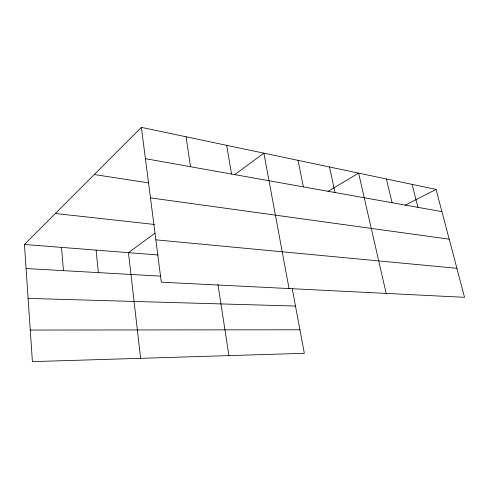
<?xml version="1.0" encoding="UTF-8"?>
<svg xmlns="http://www.w3.org/2000/svg" width="489" height="489" viewBox="0 0 489 489"><rect width="100%" height="100%" fill="white"/><g stroke="black" fill="none" stroke-linecap="round" stroke-linejoin="round"><path stroke-width="0.73" d="M292.214 288.577L304.341 353.309L32.408 361.628L24.45 244.476L141.388 127.372L436.06 189.42L464.55 297.324L161.303 282.184L141.388 127.372M155.037 233.125L128.448 252.66L140.63 358.315M234.628 174.659L263.883 153.167L289.054 288.565M328.027 191.364L358.596 173.112L386.169 293.412M405.24 205.178L436.06 189.42M30.263 330.044L299.934 329.788M28.111 298.412L295.49 306.053M26.082 268.54L160.759 276.132M24.45 244.476L158.02 254.983M155.857 239.836L456.885 268.302M55.391 213.491L154.652 224.482M150.459 197.874L449.195 239.176M94.291 174.536L148.876 182.929M145.41 158.668L441.928 211.633M412.105 184.377L417.924 207.348M386.359 178.956L392.105 202.733M329.507 166.987L335.026 192.538M298.039 160.361L303.388 186.884M226.688 145.337L231.535 174.053M217.96 284.531L228.919 355.613M186.028 136.773L190.508 166.725M96.095 250.111L98.356 272.611M61.504 247.391L63.478 270.649"/></g></svg>
